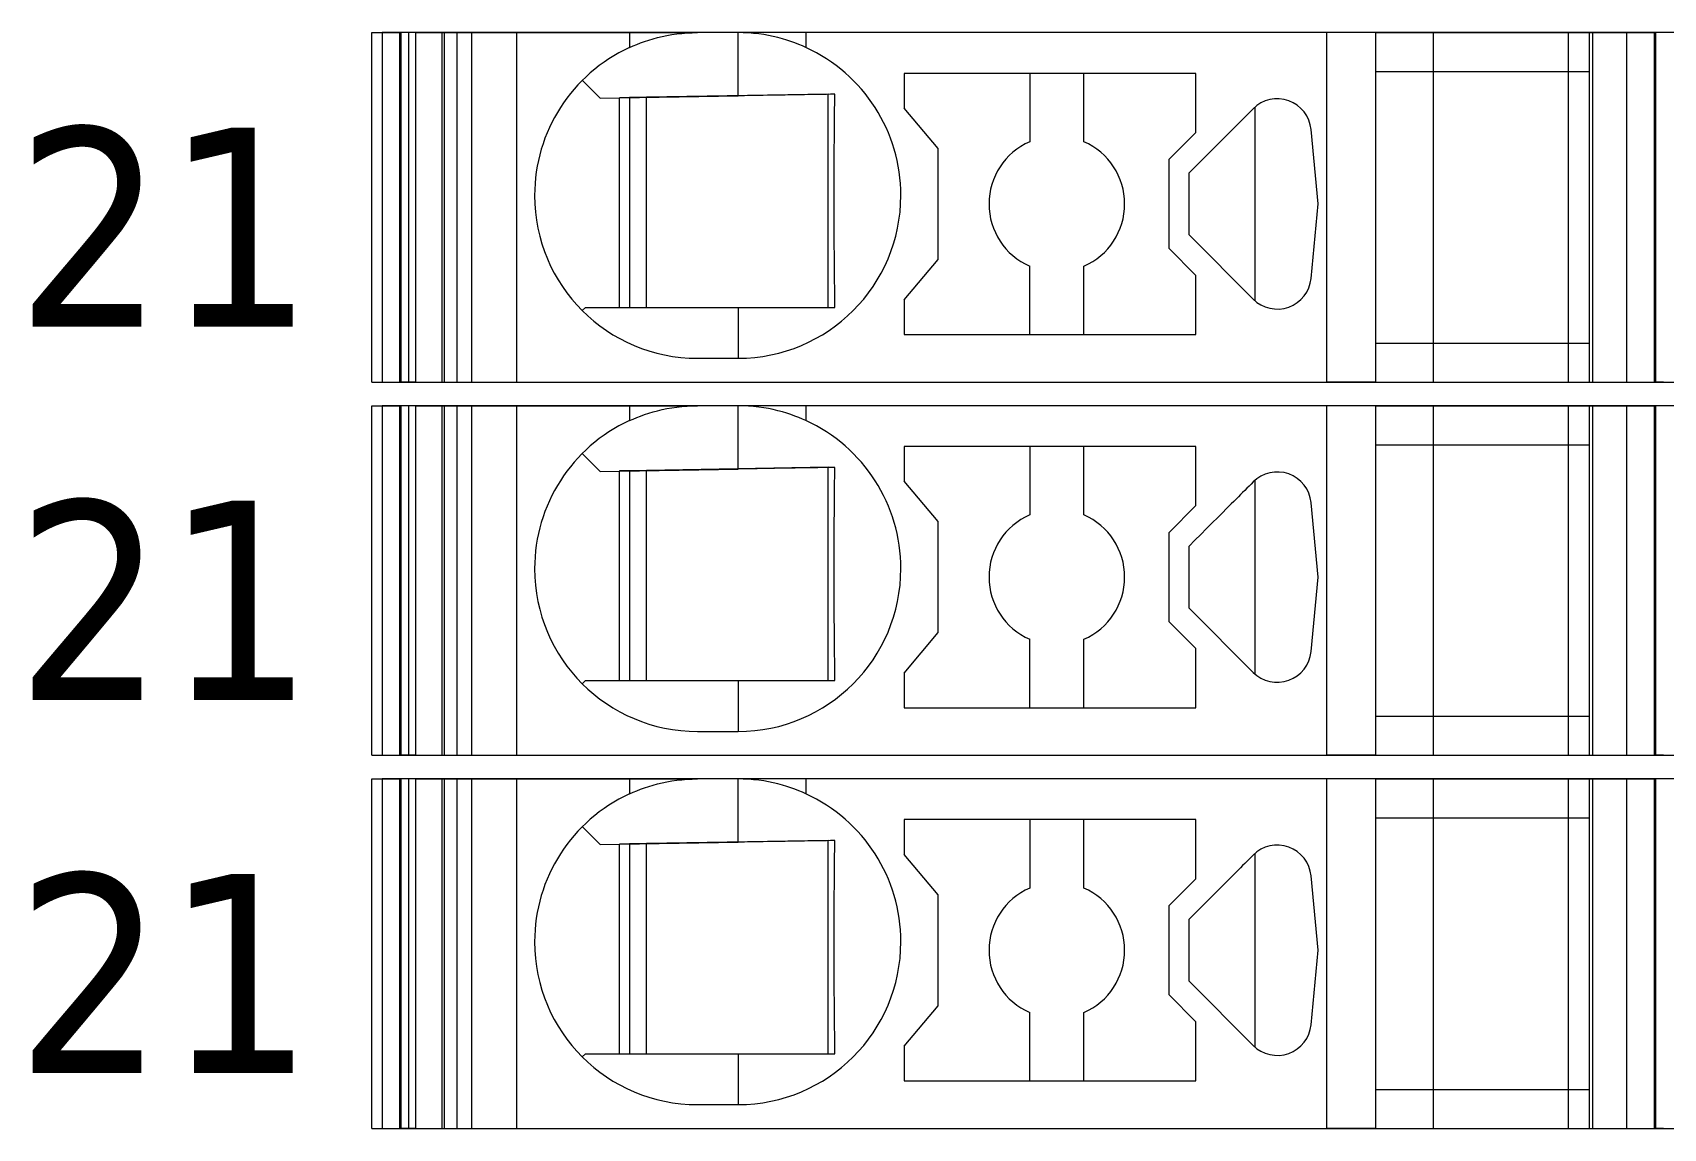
# Model space of a CAD drawing. Header units: millimetres. Extents: x 0 to 2100, y 0 to 1485.
# Drawn here: x 1216.85 to 1240.89, y 656.85 to 673 of the extents above; entities that cross this region are included whole.
import ezdxf
from ezdxf.enums import TextEntityAlignment as Align

# ---------------------------------------------------------------- set-up
doc = ezdxf.new("R2010")
doc.units = ezdxf.units.MM
for name, color, linetype, lineweight in [('EPLAN309', 5, 'Continuous', 5), ('EPLAN493', 5, 'Continuous', 5), ('MAIN-1', 7, 'Continuous', 5), ('MAIN-2', 7, 'Continuous', 5)]:
    doc.layers.add(name, color=color, linetype=linetype, lineweight=lineweight)
doc.styles.add('Tahoma', font='')
doc.styles.get('Tahoma').set_extended_font_data('Tahoma')

# ---------------------------------------------------------------- blocks, each defined once
blk = doc.blocks.new('EPLSYM_LibrarySPECIAL_Symbol12_Variant0_Placement8_23')
at = {"layer": 'EPLAN309', "lineweight": 13, "ltscale": 20}
blk.add_lwpolyline([(0, -5.15), (68.15, -5.15), (68.15, 0), (0, 0)], close=True, dxfattribs=at)
at = {"layer": 'EPLAN493', "color": 5, "style": 'Tahoma'}
blk.add_attdef('17_20450', text='', height=2.93475, dxfattribs=at).set_placement((0, -27.293475), align=Align.MIDDLE_RIGHT)
blk = doc.blocks.new('EPLSYM_LibrarySPECIAL_Symbol12_Variant0_Placement8_24')
at = {"layer": 'EPLAN309', "lineweight": 13, "ltscale": 20}
blk.add_lwpolyline([(0, -5.15), (68.15, -5.15), (68.15, 0), (0, 0)], close=True, dxfattribs=at)
at = {"layer": 'EPLAN493', "color": 5, "style": 'Tahoma'}
blk.add_attdef('17_20450', text='', height=2.93475, dxfattribs=at).set_placement((0, -27.293475), align=Align.MIDDLE_RIGHT)
blk = doc.blocks.new('EPLSYM_LibrarySPECIAL_Symbol12_Variant0_Placement8_25')
at = {"layer": 'EPLAN309', "lineweight": 13, "ltscale": 20}
blk.add_lwpolyline([(0, -5.15), (68.15, -5.15), (68.15, 0), (0, 0)], close=True, dxfattribs=at)
at = {"layer": 'EPLAN493', "color": 5, "style": 'Tahoma'}
blk.add_attdef('17_20450', text='', height=2.93475, dxfattribs=at).set_placement((0, -27.293475), align=Align.MIDDLE_RIGHT)

msp = doc.modelspace()

# ---------------------------------------------------------------- linework, layer by layer
at = {"layer": 'MAIN-1'}
for p, q in [((1221.85, 673), (1222.284, 673)), ((1221.85, 667.85), (1221.85, 673)), ((1222.393, 673), (1222.284, 673)), ((1222.284, 667.85), (1222.284, 673)), ((1222.501, 673), (1222.393, 673)), ((1222.393, 667.85), (1222.393, 673)), ((1222.501, 673), (1225.65, 673)), ((1222.501, 667.85), (1222.501, 673)), ((1225.65, 673), (1226.65, 673)), ((1225.65, 673), (1225.65, 672.782)), ((1225.65, 672.782), (1225.702, 672.805)), ((1225.702, 672.805), (1225.756, 672.827)), ((1225.756, 672.827), (1225.813, 672.849)), ((1225.813, 672.849), (1225.872, 672.87)), ((1225.872, 672.87), (1225.933, 672.89)), ((1225.933, 672.89), (1225.997, 672.909)), ((1225.997, 672.909), (1226.063, 672.927)), ((1226.063, 672.927), (1226.131, 672.943)), ((1226.131, 672.943), (1226.201, 672.958)), ((1226.201, 672.958), (1226.272, 672.97)), ((1226.272, 672.97), (1226.346, 672.981)), ((1226.346, 672.981), (1226.421, 672.989)), ((1226.421, 672.989), (1226.497, 672.995)), ((1226.497, 672.995), (1226.573, 672.999)), ((1226.573, 672.999), (1226.65, 673)), ((1227.25, 673), (1226.65, 673)), ((1227.327, 672.999), (1227.25, 673)), ((1228.25, 673), (1227.25, 673)), ((1227.25, 672.068), (1227.25, 673)), ((1227.403, 672.995), (1227.327, 672.999)), ((1227.479, 672.989), (1227.403, 672.995)), ((1227.554, 672.981), (1227.479, 672.989)), ((1227.628, 672.97), (1227.554, 672.981)), ((1227.699, 672.958), (1227.628, 672.97)), ((1227.769, 672.943), (1227.699, 672.958)), ((1227.837, 672.927), (1227.769, 672.943)), ((1227.903, 672.909), (1227.837, 672.927)), ((1227.967, 672.89), (1227.903, 672.909)), ((1228.028, 672.87), (1227.967, 672.89)), ((1228.087, 672.849), (1228.028, 672.87)), ((1228.144, 672.827), (1228.087, 672.849)), ((1228.198, 672.805), (1228.144, 672.827)), ((1228.25, 672.782), (1228.198, 672.805)), ((1235.932, 673), (1228.25, 673)), ((1228.25, 673), (1228.25, 672.782)), ((1236.65, 673), (1235.932, 673)), ((1235.932, 667.85), (1235.932, 673)), ((1236.65, 673), (1239.8, 673)), ((1236.65, 673), (1236.65, 667.85)), ((1239.8, 673), (1240.35, 673)), ((1239.8, 673), (1239.8, 667.85)), ((1240.35, 673), (1240.784, 673)), ((1240.35, 673), (1240.35, 667.85)), ((1240.893, 673), (1240.784, 673)), ((1240.784, 667.85), (1240.784, 673)), ((1229.7, 672.4), (1229.7, 671.889)), ((1234, 672.4), (1229.7, 672.4)), ((1231.55, 672.4), (1231.55, 671.392)), ((1232.35, 671.392), (1232.35, 672.4)), ((1234, 671.529), (1234, 672.4)), ((1236.65, 672.425), (1239.8, 672.425)), ((1224.953, 672.297), (1225.217, 672.033)), ((1225.217, 672.033), (1227.25, 672.068)), ((1227.345, 672.07), (1227.25, 672.068)), ((1227.438, 672.071), (1227.345, 672.07)), ((1227.53, 672.073), (1227.438, 672.071)), ((1227.618, 672.075), (1227.53, 672.073)), ((1227.703, 672.076), (1227.618, 672.075)), ((1227.786, 672.077), (1227.703, 672.076)), ((1227.865, 672.079), (1227.786, 672.077)), ((1227.943, 672.08), (1227.865, 672.079)), ((1228.017, 672.081), (1227.943, 672.08)), ((1228.09, 672.082), (1228.017, 672.081)), ((1228.16, 672.084), (1228.09, 672.082)), ((1228.229, 672.085), (1228.16, 672.084)), ((1228.297, 672.086), (1228.229, 672.085)), ((1228.363, 672.087), (1228.297, 672.086)), ((1228.428, 672.088), (1228.363, 672.087)), ((1228.491, 672.089), (1228.428, 672.088)), ((1228.554, 672.09), (1228.491, 672.089)), ((1228.615, 672.091), (1228.554, 672.09)), ((1228.579, 668.95), (1228.579, 672.091)), ((1228.676, 672.092), (1228.615, 672.091)), ((1228.676, 672.022), (1228.676, 672.092)), ((1225.5, 668.95), (1225.5, 672.038)), ((1225.65, 672.04), (1225.65, 668.95)), ((1225.9, 668.95), (1225.9, 672.045)), ((1228.673, 671.803), (1228.674, 671.877)), ((1228.674, 671.877), (1228.675, 671.95)), ((1228.675, 671.95), (1228.676, 672.022)), ((1230.2, 671.293), (1229.7, 671.889)), ((1234.815, 671.847), (1234.784, 671.816)), ((1234.846, 671.879), (1234.815, 671.847)), ((1234.867, 671.898), (1234.867, 669.052)), ((1228.671, 671.57), (1228.672, 671.649)), ((1228.672, 671.649), (1228.673, 671.727)), ((1228.673, 671.727), (1228.673, 671.803)), ((1234.558, 671.59), (1234.521, 671.553)), ((1234.594, 671.626), (1234.558, 671.59)), ((1234.627, 671.659), (1234.594, 671.626)), ((1234.658, 671.691), (1234.627, 671.659)), ((1234.69, 671.722), (1234.658, 671.691)), ((1234.721, 671.753), (1234.69, 671.722)), ((1234.752, 671.785), (1234.721, 671.753)), ((1234.784, 671.816), (1234.752, 671.785)), ((1228.669, 671.317), (1228.67, 671.404)), ((1228.67, 671.488), (1228.671, 671.57)), ((1228.67, 671.404), (1228.67, 671.488)), ((1233.6, 671.129), (1234, 671.529)), ((1234.323, 671.356), (1234.242, 671.274)), ((1234.402, 671.434), (1234.323, 671.356)), ((1234.443, 671.475), (1234.402, 671.434)), ((1234.483, 671.515), (1234.443, 671.475)), ((1234.521, 671.553), (1234.483, 671.515)), ((1235.802, 670.475), (1235.698, 671.572)), ((1228.668, 671.132), (1228.669, 671.226)), ((1228.668, 671.034), (1228.668, 671.132)), ((1228.669, 671.226), (1228.669, 671.317)), ((1230.2, 669.657), (1230.2, 671.293)), ((1233.6, 671.129), (1233.6, 669.821)), ((1234.072, 671.104), (1233.986, 671.018)), ((1234.158, 671.19), (1234.072, 671.104)), ((1234.242, 671.274), (1234.158, 671.19)), ((1228.667, 670.931), (1228.668, 671.034)), ((1228.667, 670.824), (1228.667, 670.931)), ((1233.986, 671.018), (1233.9, 670.932)), ((1233.9, 670.802), (1233.9, 670.932)), ((1228.667, 670.713), (1228.667, 670.824)), ((1228.667, 670.6), (1228.667, 670.713)), ((1233.9, 670.671), (1233.9, 670.802)), ((1233.9, 670.54), (1233.9, 670.671)), ((1228.667, 670.479), (1228.667, 670.6)), ((1228.667, 670.361), (1228.667, 670.479)), ((1233.9, 670.41), (1233.9, 670.54)), ((1233.9, 670.279), (1233.9, 670.41)), ((1235.698, 669.378), (1235.802, 670.475)), ((1228.667, 670.247), (1228.667, 670.361)), ((1228.668, 670.138), (1228.667, 670.247)), ((1233.9, 670.148), (1233.9, 670.279)), ((1233.9, 670.018), (1233.9, 670.148)), ((1228.668, 670.034), (1228.668, 670.138)), ((1228.669, 669.934), (1228.668, 670.034)), ((1228.669, 669.839), (1228.669, 669.934)), ((1233.9, 670.018), (1234.846, 669.071)), ((1228.67, 669.748), (1228.669, 669.839)), ((1228.671, 669.659), (1228.67, 669.748)), ((1234, 669.421), (1233.6, 669.821)), ((1228.672, 669.573), (1228.671, 669.659)), ((1228.672, 669.49), (1228.672, 669.573)), ((1228.673, 669.408), (1228.672, 669.49)), ((1229.7, 669.061), (1230.2, 669.657)), ((1231.55, 668.55), (1231.55, 669.558)), ((1232.35, 668.55), (1232.35, 669.558)), ((1234, 668.55), (1234, 669.421)), ((1228.674, 669.329), (1228.673, 669.408)), ((1228.675, 669.25), (1228.674, 669.329)), ((1228.676, 669.174), (1228.675, 669.25)), ((1225, 668.95), (1224.953, 668.903)), ((1225, 668.95), (1227.25, 668.95)), ((1227.25, 668.95), (1227.342, 668.95)), ((1227.25, 668.95), (1227.25, 668.2)), ((1227.342, 668.95), (1227.433, 668.95)), ((1227.433, 668.95), (1227.523, 668.95)), ((1227.523, 668.95), (1227.61, 668.95)), ((1227.61, 668.95), (1227.695, 668.95)), ((1227.695, 668.95), (1227.778, 668.95)), ((1227.778, 668.95), (1227.858, 668.95)), ((1227.858, 668.95), (1227.936, 668.95)), ((1227.936, 668.95), (1228.011, 668.95)), ((1228.011, 668.95), (1228.085, 668.95)), ((1228.085, 668.95), (1228.157, 668.95)), ((1228.157, 668.95), (1228.226, 668.95)), ((1228.226, 668.95), (1228.295, 668.95)), ((1228.295, 668.95), (1228.361, 668.95)), ((1228.361, 668.95), (1228.427, 668.95)), ((1228.427, 668.95), (1228.491, 668.95)), ((1228.491, 668.95), (1228.555, 668.95)), ((1228.555, 668.95), (1228.617, 668.95)), ((1228.617, 668.95), (1228.678, 668.95)), ((1228.676, 669.098), (1228.676, 669.174)), ((1228.677, 669.024), (1228.676, 669.098)), ((1228.678, 668.95), (1228.677, 669.024)), ((1229.7, 669.061), (1229.7, 668.55)), ((1229.7, 668.55), (1234, 668.55)), ((1236.65, 668.425), (1239.8, 668.425)), ((1226.65, 668.2), (1227.25, 668.2)), ((1221.85, 667.85), (1222.284, 667.85)), ((1222.393, 667.85), (1222.284, 667.85)), ((1222.501, 667.85), (1222.393, 667.85)), ((1222.501, 667.85), (1235.932, 667.85)), ((1236.65, 667.85), (1235.932, 667.85)), ((1236.65, 667.85), (1239.8, 667.85)), ((1239.8, 667.85), (1240.35, 667.85)), ((1240.35, 667.85), (1240.784, 667.85)), ((1240.893, 667.85), (1240.784, 667.85)), ((1221.85, 667.5), (1222.284, 667.5)), ((1221.85, 662.35), (1221.85, 667.5)), ((1222.393, 667.5), (1222.284, 667.5)), ((1222.284, 662.35), (1222.284, 667.5)), ((1222.501, 667.5), (1222.393, 667.5)), ((1222.393, 662.35), (1222.393, 667.5)), ((1222.501, 667.5), (1225.65, 667.5)), ((1222.501, 662.35), (1222.501, 667.5)), ((1225.65, 667.5), (1226.65, 667.5)), ((1225.65, 667.5), (1225.65, 667.282)), ((1226.497, 667.495), (1226.573, 667.499)), ((1226.573, 667.499), (1226.65, 667.5)), ((1227.25, 667.5), (1226.65, 667.5)), ((1227.327, 667.499), (1227.25, 667.5)), ((1228.25, 667.5), (1227.25, 667.5)), ((1227.25, 666.568), (1227.25, 667.5)), ((1227.403, 667.495), (1227.327, 667.499)), ((1235.932, 667.5), (1228.25, 667.5)), ((1228.25, 667.5), (1228.25, 667.282)), ((1236.65, 667.5), (1235.932, 667.5)), ((1235.932, 662.35), (1235.932, 667.5)), ((1236.65, 667.5), (1239.8, 667.5)), ((1236.65, 667.5), (1236.65, 662.35)), ((1239.8, 667.5), (1240.35, 667.5)), ((1239.8, 667.5), (1239.8, 662.35)), ((1240.35, 667.5), (1240.784, 667.5)), ((1240.35, 667.5), (1240.35, 662.35)), ((1240.893, 667.5), (1240.784, 667.5)), ((1240.784, 662.35), (1240.784, 667.5)), ((1225.65, 667.282), (1225.702, 667.305)), ((1225.702, 667.305), (1225.756, 667.327)), ((1225.756, 667.327), (1225.813, 667.349)), ((1225.813, 667.349), (1225.872, 667.37)), ((1225.872, 667.37), (1225.933, 667.39)), ((1225.933, 667.39), (1225.997, 667.409)), ((1225.997, 667.409), (1226.063, 667.427)), ((1226.063, 667.427), (1226.131, 667.443)), ((1226.131, 667.443), (1226.201, 667.458)), ((1226.201, 667.458), (1226.272, 667.47)), ((1226.272, 667.47), (1226.346, 667.481)), ((1226.346, 667.481), (1226.421, 667.489)), ((1226.421, 667.489), (1226.497, 667.495)), ((1227.479, 667.489), (1227.403, 667.495)), ((1227.554, 667.481), (1227.479, 667.489)), ((1227.628, 667.47), (1227.554, 667.481)), ((1227.699, 667.458), (1227.628, 667.47)), ((1227.769, 667.443), (1227.699, 667.458)), ((1227.837, 667.427), (1227.769, 667.443)), ((1227.903, 667.409), (1227.837, 667.427)), ((1227.967, 667.39), (1227.903, 667.409)), ((1228.028, 667.37), (1227.967, 667.39)), ((1228.087, 667.349), (1228.028, 667.37)), ((1228.144, 667.327), (1228.087, 667.349)), ((1228.198, 667.305), (1228.144, 667.327)), ((1228.25, 667.282), (1228.198, 667.305)), ((1224.953, 666.797), (1225.217, 666.533)), ((1229.7, 666.9), (1229.7, 666.389)), ((1234, 666.9), (1229.7, 666.9)), ((1231.55, 666.9), (1231.55, 665.892)), ((1232.35, 665.892), (1232.35, 666.9)), ((1234, 666.029), (1234, 666.9)), ((1236.65, 666.925), (1239.8, 666.925)), ((1225.217, 666.533), (1227.25, 666.568)), ((1225.5, 663.45), (1225.5, 666.538)), ((1225.65, 666.54), (1225.65, 663.45)), ((1225.9, 663.45), (1225.9, 666.545)), ((1227.345, 666.57), (1227.25, 666.568)), ((1227.438, 666.571), (1227.345, 666.57)), ((1227.53, 666.573), (1227.438, 666.571)), ((1227.618, 666.575), (1227.53, 666.573)), ((1227.703, 666.576), (1227.618, 666.575)), ((1227.786, 666.577), (1227.703, 666.576)), ((1227.865, 666.579), (1227.786, 666.577)), ((1227.943, 666.58), (1227.865, 666.579)), ((1228.017, 666.581), (1227.943, 666.58)), ((1228.09, 666.582), (1228.017, 666.581)), ((1228.16, 666.584), (1228.09, 666.582)), ((1228.229, 666.585), (1228.16, 666.584)), ((1228.297, 666.586), (1228.229, 666.585)), ((1228.363, 666.587), (1228.297, 666.586)), ((1228.428, 666.588), (1228.363, 666.587)), ((1228.491, 666.589), (1228.428, 666.588)), ((1228.554, 666.59), (1228.491, 666.589)), ((1228.615, 666.591), (1228.554, 666.59)), ((1228.579, 663.45), (1228.579, 666.591)), ((1228.676, 666.592), (1228.615, 666.591)), ((1228.676, 666.522), (1228.676, 666.592)), ((1228.673, 666.303), (1228.674, 666.377)), ((1228.673, 666.227), (1228.673, 666.303)), ((1228.674, 666.377), (1228.675, 666.45)), ((1228.675, 666.45), (1228.676, 666.522)), ((1230.2, 665.793), (1229.7, 666.389)), ((1234.784, 666.316), (1234.752, 666.285)), ((1234.815, 666.347), (1234.784, 666.316)), ((1234.846, 666.379), (1234.815, 666.347)), ((1234.867, 666.398), (1234.867, 663.552)), ((1228.67, 665.988), (1228.671, 666.07)), ((1228.671, 666.07), (1228.672, 666.149)), ((1228.672, 666.149), (1228.673, 666.227)), ((1234.521, 666.053), (1234.483, 666.015)), ((1234.558, 666.09), (1234.521, 666.053)), ((1234.594, 666.126), (1234.558, 666.09)), ((1234.627, 666.159), (1234.594, 666.126)), ((1234.658, 666.191), (1234.627, 666.159)), ((1234.69, 666.222), (1234.658, 666.191)), ((1234.721, 666.253), (1234.69, 666.222)), ((1234.752, 666.285), (1234.721, 666.253)), ((1235.802, 664.975), (1235.698, 666.072)), ((1228.669, 665.817), (1228.67, 665.904)), ((1228.669, 665.726), (1228.669, 665.817)), ((1228.67, 665.904), (1228.67, 665.988)), ((1233.6, 665.629), (1234, 666.029)), ((1234.323, 665.856), (1234.242, 665.774)), ((1234.402, 665.934), (1234.323, 665.856)), ((1234.443, 665.975), (1234.402, 665.934)), ((1234.483, 666.015), (1234.443, 665.975)), ((1228.668, 665.632), (1228.669, 665.726)), ((1228.668, 665.534), (1228.668, 665.632)), ((1230.2, 664.157), (1230.2, 665.793)), ((1233.6, 665.629), (1233.6, 664.321)), ((1234.072, 665.604), (1233.986, 665.518)), ((1234.158, 665.69), (1234.072, 665.604)), ((1234.242, 665.774), (1234.158, 665.69)), ((1228.667, 665.431), (1228.668, 665.534)), ((1228.667, 665.324), (1228.667, 665.431)), ((1233.986, 665.518), (1233.9, 665.432)), ((1233.9, 665.302), (1233.9, 665.432)), ((1228.667, 665.213), (1228.667, 665.324)), ((1228.667, 665.1), (1228.667, 665.213)), ((1228.667, 664.979), (1228.667, 665.1)), ((1233.9, 665.171), (1233.9, 665.302)), ((1233.9, 665.04), (1233.9, 665.171)), ((1228.667, 664.861), (1228.667, 664.979)), ((1228.667, 664.747), (1228.667, 664.861)), ((1233.9, 664.91), (1233.9, 665.04)), ((1233.9, 664.779), (1233.9, 664.91)), ((1235.698, 663.878), (1235.802, 664.975)), ((1228.668, 664.638), (1228.667, 664.747)), ((1228.668, 664.534), (1228.668, 664.638)), ((1233.9, 664.648), (1233.9, 664.779)), ((1233.9, 664.518), (1233.9, 664.648)), ((1228.669, 664.434), (1228.668, 664.534)), ((1228.669, 664.339), (1228.669, 664.434)), ((1233.9, 664.518), (1234.846, 663.571)), ((1228.67, 664.248), (1228.669, 664.339)), ((1228.671, 664.159), (1228.67, 664.248)), ((1228.672, 664.073), (1228.671, 664.159)), ((1229.7, 663.561), (1230.2, 664.157)), ((1234, 663.921), (1233.6, 664.321)), ((1228.672, 663.99), (1228.672, 664.073)), ((1228.673, 663.908), (1228.672, 663.99)), ((1228.674, 663.829), (1228.673, 663.908)), ((1231.55, 663.05), (1231.55, 664.058)), ((1232.35, 663.05), (1232.35, 664.058)), ((1234, 663.05), (1234, 663.921)), ((1228.675, 663.75), (1228.674, 663.829)), ((1228.676, 663.674), (1228.675, 663.75)), ((1228.676, 663.598), (1228.676, 663.674)), ((1225, 663.45), (1224.953, 663.403)), ((1225, 663.45), (1227.25, 663.45)), ((1227.25, 663.45), (1227.342, 663.45)), ((1227.25, 663.45), (1227.25, 662.7)), ((1227.342, 663.45), (1227.433, 663.45)), ((1227.433, 663.45), (1227.523, 663.45)), ((1227.523, 663.45), (1227.61, 663.45)), ((1227.61, 663.45), (1227.695, 663.45)), ((1227.695, 663.45), (1227.778, 663.45)), ((1227.778, 663.45), (1227.858, 663.45)), ((1227.858, 663.45), (1227.936, 663.45)), ((1227.936, 663.45), (1228.011, 663.45)), ((1228.011, 663.45), (1228.085, 663.45)), ((1228.085, 663.45), (1228.157, 663.45)), ((1228.157, 663.45), (1228.226, 663.45)), ((1228.226, 663.45), (1228.295, 663.45)), ((1228.295, 663.45), (1228.361, 663.45)), ((1228.361, 663.45), (1228.427, 663.45)), ((1228.427, 663.45), (1228.491, 663.45)), ((1228.491, 663.45), (1228.555, 663.45)), ((1228.555, 663.45), (1228.617, 663.45)), ((1228.617, 663.45), (1228.678, 663.45)), ((1228.677, 663.524), (1228.676, 663.598)), ((1228.678, 663.45), (1228.677, 663.524)), ((1229.7, 663.561), (1229.7, 663.05)), ((1229.7, 663.05), (1234, 663.05)), ((1226.65, 662.7), (1227.25, 662.7)), ((1236.65, 662.925), (1239.8, 662.925)), ((1221.85, 662.35), (1222.284, 662.35)), ((1222.393, 662.35), (1222.284, 662.35)), ((1222.501, 662.35), (1222.393, 662.35)), ((1222.501, 662.35), (1235.932, 662.35)), ((1236.65, 662.35), (1235.932, 662.35)), ((1236.65, 662.35), (1239.8, 662.35)), ((1239.8, 662.35), (1240.35, 662.35)), ((1240.35, 662.35), (1240.784, 662.35)), ((1240.893, 662.35), (1240.784, 662.35)), ((1221.85, 662), (1222.284, 662)), ((1221.85, 656.85), (1221.85, 662)), ((1222.393, 662), (1222.284, 662)), ((1222.284, 656.85), (1222.284, 662)), ((1222.501, 662), (1222.393, 662)), ((1222.393, 656.85), (1222.393, 662)), ((1222.501, 662), (1225.65, 662)), ((1222.501, 656.85), (1222.501, 662)), ((1225.65, 662), (1226.65, 662)), ((1225.65, 662), (1225.65, 661.782)), ((1226.201, 661.958), (1226.272, 661.97)), ((1226.272, 661.97), (1226.346, 661.981)), ((1226.346, 661.981), (1226.421, 661.989)), ((1226.421, 661.989), (1226.497, 661.995)), ((1226.497, 661.995), (1226.573, 661.999)), ((1226.573, 661.999), (1226.65, 662)), ((1227.25, 662), (1226.65, 662)), ((1227.327, 661.999), (1227.25, 662)), ((1228.25, 662), (1227.25, 662)), ((1227.25, 661.068), (1227.25, 662)), ((1227.403, 661.995), (1227.327, 661.999)), ((1227.479, 661.989), (1227.403, 661.995)), ((1227.554, 661.981), (1227.479, 661.989)), ((1227.628, 661.97), (1227.554, 661.981)), ((1227.699, 661.958), (1227.628, 661.97)), ((1235.932, 662), (1228.25, 662)), ((1228.25, 662), (1228.25, 661.782)), ((1236.65, 662), (1235.932, 662)), ((1235.932, 656.85), (1235.932, 662)), ((1236.65, 662), (1239.8, 662)), ((1236.65, 662), (1236.65, 656.85)), ((1239.8, 662), (1240.35, 662)), ((1239.8, 662), (1239.8, 656.85)), ((1240.35, 662), (1240.784, 662)), ((1240.35, 662), (1240.35, 656.85)), ((1240.893, 662), (1240.784, 662)), ((1240.784, 656.85), (1240.784, 662)), ((1225.65, 661.782), (1225.702, 661.805)), ((1225.702, 661.805), (1225.756, 661.827)), ((1225.756, 661.827), (1225.813, 661.849)), ((1225.813, 661.849), (1225.872, 661.87)), ((1225.872, 661.87), (1225.933, 661.89)), ((1225.933, 661.89), (1225.997, 661.909)), ((1225.997, 661.909), (1226.063, 661.927)), ((1226.063, 661.927), (1226.131, 661.943)), ((1226.131, 661.943), (1226.201, 661.958)), ((1227.769, 661.943), (1227.699, 661.958)), ((1227.837, 661.927), (1227.769, 661.943)), ((1227.903, 661.909), (1227.837, 661.927)), ((1227.967, 661.89), (1227.903, 661.909)), ((1228.028, 661.87), (1227.967, 661.89)), ((1228.087, 661.849), (1228.028, 661.87)), ((1228.144, 661.827), (1228.087, 661.849)), ((1228.198, 661.805), (1228.144, 661.827)), ((1228.25, 661.782), (1228.198, 661.805)), ((1224.953, 661.297), (1225.217, 661.033)), ((1229.7, 661.4), (1229.7, 660.889)), ((1234, 661.4), (1229.7, 661.4)), ((1231.55, 661.4), (1231.55, 660.392)), ((1232.35, 660.392), (1232.35, 661.4)), ((1234, 660.529), (1234, 661.4)), ((1236.65, 661.425), (1239.8, 661.425)), ((1225.217, 661.033), (1227.25, 661.068)), ((1225.5, 657.95), (1225.5, 661.038)), ((1225.65, 661.04), (1225.65, 657.95)), ((1225.9, 657.95), (1225.9, 661.045)), ((1227.345, 661.07), (1227.25, 661.068)), ((1227.438, 661.071), (1227.345, 661.07)), ((1227.53, 661.073), (1227.438, 661.071)), ((1227.618, 661.075), (1227.53, 661.073)), ((1227.703, 661.076), (1227.618, 661.075)), ((1227.786, 661.077), (1227.703, 661.076)), ((1227.865, 661.079), (1227.786, 661.077)), ((1227.943, 661.08), (1227.865, 661.079)), ((1228.017, 661.081), (1227.943, 661.08)), ((1228.09, 661.082), (1228.017, 661.081)), ((1228.16, 661.084), (1228.09, 661.082)), ((1228.229, 661.085), (1228.16, 661.084)), ((1228.297, 661.086), (1228.229, 661.085)), ((1228.363, 661.087), (1228.297, 661.086)), ((1228.428, 661.088), (1228.363, 661.087)), ((1228.491, 661.089), (1228.428, 661.088)), ((1228.554, 661.09), (1228.491, 661.089)), ((1228.615, 661.091), (1228.554, 661.09)), ((1228.579, 657.95), (1228.579, 661.091)), ((1228.676, 661.092), (1228.615, 661.091)), ((1228.675, 660.95), (1228.676, 661.022)), ((1228.676, 661.022), (1228.676, 661.092)), ((1228.673, 660.803), (1228.674, 660.877)), ((1228.673, 660.727), (1228.673, 660.803)), ((1228.674, 660.877), (1228.675, 660.95)), ((1230.2, 660.293), (1229.7, 660.889)), ((1234.752, 660.785), (1234.721, 660.753)), ((1234.784, 660.816), (1234.752, 660.785)), ((1234.815, 660.847), (1234.784, 660.816)), ((1234.846, 660.879), (1234.815, 660.847)), ((1234.867, 660.898), (1234.867, 658.052)), ((1228.67, 660.488), (1228.671, 660.57)), ((1228.671, 660.57), (1228.672, 660.649)), ((1228.672, 660.649), (1228.673, 660.727)), ((1233.6, 660.129), (1234, 660.529)), ((1234.521, 660.553), (1234.483, 660.515)), ((1234.558, 660.59), (1234.521, 660.553)), ((1234.594, 660.626), (1234.558, 660.59)), ((1234.627, 660.659), (1234.594, 660.626)), ((1234.658, 660.691), (1234.627, 660.659)), ((1234.69, 660.722), (1234.658, 660.691)), ((1234.721, 660.753), (1234.69, 660.722)), ((1235.802, 659.475), (1235.698, 660.572)), ((1228.669, 660.317), (1228.67, 660.404)), ((1228.669, 660.226), (1228.669, 660.317)), ((1228.67, 660.404), (1228.67, 660.488)), ((1230.2, 658.657), (1230.2, 660.293)), ((1234.323, 660.356), (1234.242, 660.274)), ((1234.402, 660.434), (1234.323, 660.356)), ((1234.443, 660.475), (1234.402, 660.434)), ((1234.483, 660.515), (1234.443, 660.475)), ((1228.668, 660.132), (1228.669, 660.226)), ((1228.668, 660.034), (1228.668, 660.132)), ((1233.6, 660.129), (1233.6, 658.821)), ((1234.072, 660.104), (1233.986, 660.018)), ((1234.158, 660.19), (1234.072, 660.104)), ((1234.242, 660.274), (1234.158, 660.19)), ((1228.667, 659.931), (1228.668, 660.034)), ((1228.667, 659.824), (1228.667, 659.931)), ((1228.667, 659.713), (1228.667, 659.824)), ((1233.986, 660.018), (1233.9, 659.932)), ((1233.9, 659.802), (1233.9, 659.932)), ((1233.9, 659.671), (1233.9, 659.802)), ((1228.667, 659.6), (1228.667, 659.713)), ((1228.667, 659.479), (1228.667, 659.6)), ((1233.9, 659.54), (1233.9, 659.671)), ((1228.667, 659.361), (1228.667, 659.479)), ((1228.667, 659.247), (1228.667, 659.361)), ((1233.9, 659.41), (1233.9, 659.54)), ((1233.9, 659.279), (1233.9, 659.41)), ((1235.698, 658.378), (1235.802, 659.475)), ((1228.668, 659.138), (1228.667, 659.247)), ((1228.668, 659.034), (1228.668, 659.138)), ((1233.9, 659.148), (1233.9, 659.279)), ((1233.9, 659.018), (1233.9, 659.148)), ((1228.669, 658.934), (1228.668, 659.034)), ((1228.669, 658.839), (1228.669, 658.934)), ((1233.9, 659.018), (1234.846, 658.071)), ((1228.67, 658.748), (1228.669, 658.839)), ((1228.671, 658.659), (1228.67, 658.748)), ((1228.672, 658.573), (1228.671, 658.659)), ((1229.7, 658.061), (1230.2, 658.657)), ((1234, 658.421), (1233.6, 658.821)), ((1228.672, 658.49), (1228.672, 658.573)), ((1228.673, 658.408), (1228.672, 658.49)), ((1228.674, 658.329), (1228.673, 658.408)), ((1231.55, 657.55), (1231.55, 658.558)), ((1232.35, 657.55), (1232.35, 658.558)), ((1234, 657.55), (1234, 658.421)), ((1228.675, 658.25), (1228.674, 658.329)), ((1228.676, 658.174), (1228.675, 658.25)), ((1228.676, 658.098), (1228.676, 658.174)), ((1225, 657.95), (1224.953, 657.903)), ((1225, 657.95), (1227.25, 657.95)), ((1227.25, 657.95), (1227.342, 657.95)), ((1227.25, 657.95), (1227.25, 657.2)), ((1227.342, 657.95), (1227.433, 657.95)), ((1227.433, 657.95), (1227.523, 657.95)), ((1227.523, 657.95), (1227.61, 657.95)), ((1227.61, 657.95), (1227.695, 657.95)), ((1227.695, 657.95), (1227.778, 657.95)), ((1227.778, 657.95), (1227.858, 657.95)), ((1227.858, 657.95), (1227.936, 657.95)), ((1227.936, 657.95), (1228.011, 657.95)), ((1228.011, 657.95), (1228.085, 657.95)), ((1228.085, 657.95), (1228.157, 657.95)), ((1228.157, 657.95), (1228.226, 657.95)), ((1228.226, 657.95), (1228.295, 657.95)), ((1228.295, 657.95), (1228.361, 657.95)), ((1228.361, 657.95), (1228.427, 657.95)), ((1228.427, 657.95), (1228.491, 657.95)), ((1228.491, 657.95), (1228.555, 657.95)), ((1228.555, 657.95), (1228.617, 657.95)), ((1228.617, 657.95), (1228.678, 657.95)), ((1228.677, 658.024), (1228.676, 658.098)), ((1228.678, 657.95), (1228.677, 658.024)), ((1229.7, 658.061), (1229.7, 657.55)), ((1229.7, 657.55), (1234, 657.55)), ((1236.65, 657.425), (1239.8, 657.425)), ((1226.65, 657.2), (1227.25, 657.2)), ((1221.85, 656.85), (1222.284, 656.85)), ((1222.393, 656.85), (1222.284, 656.85)), ((1222.501, 656.85), (1222.393, 656.85)), ((1222.501, 656.85), (1235.932, 656.85)), ((1236.65, 656.85), (1235.932, 656.85)), ((1236.65, 656.85), (1239.8, 656.85)), ((1239.8, 656.85), (1240.35, 656.85)), ((1240.35, 656.85), (1240.784, 656.85)), ((1240.893, 656.85), (1240.784, 656.85))]:
    msp.add_line(p, q, dxfattribs=at)
for centre, radius, start, end in [((1226.65, 670.6), 2.4, 114.6244, 180), ((1227.25, 670.6), 2.4, 0, 65.3756), ((1235.2, 671.525), 0.5, 5.4404, 135), ((1231.95, 670.475), 1, 113.5782, 180), ((1231.95, 670.475), 1, 0, 66.4218), ((1226.65, 670.6), 2.4, 180, 270), ((1227.25, 670.6), 2.4, 270, 0), ((1231.95, 670.475), 1, 180, 246.4218), ((1231.95, 670.475), 1, 293.5782, 0), ((1235.2, 669.425), 0.5, 225, 354.5596), ((1226.65, 665.1), 2.4, 114.6244, 180), ((1227.25, 665.1), 2.4, 0, 65.3756), ((1235.2, 666.025), 0.5, 5.4404, 135), ((1231.95, 664.975), 1, 113.5782, 180), ((1231.95, 664.975), 1, 0, 66.4218), ((1226.65, 665.1), 2.4, 180, 270), ((1227.25, 665.1), 2.4, 270, 0), ((1231.95, 664.975), 1, 180, 246.4218), ((1231.95, 664.975), 1, 293.5782, 0), ((1235.2, 663.925), 0.5, 225, 354.5596), ((1226.65, 659.6), 2.4, 114.6244, 180), ((1227.25, 659.6), 2.4, 0, 65.3756), ((1235.2, 660.525), 0.5, 5.4404, 135), ((1231.95, 659.475), 1, 113.5782, 180), ((1231.95, 659.475), 1, 0, 66.4218), ((1226.65, 659.6), 2.4, 180, 270), ((1227.25, 659.6), 2.4, 270, 0), ((1231.95, 659.475), 1, 180, 246.4218), ((1231.95, 659.475), 1, 293.5782, 0), ((1235.2, 658.425), 0.5, 225, 354.5596)]:
    msp.add_arc(centre, radius, start, end, dxfattribs=at)
at = {"layer": 'MAIN-2'}
for p, q in [((1222.256, 673), (1222.256, 667.85)), ((1222.889, 667.85), (1222.889, 673)), ((1222.917, 673), (1222.917, 667.85)), ((1223.102, 673), (1223.102, 667.85)), ((1223.32, 673), (1223.32, 667.85)), ((1223.981, 673), (1223.981, 667.85)), ((1237.506, 667.85), (1237.506, 673)), ((1239.491, 673), (1239.491, 667.85)), ((1239.85, 673), (1239.85, 667.85)), ((1240.756, 673), (1240.756, 667.85)), ((1225.9, 672.053), (1228.579, 672.1)), ((1228.579, 672.1), (1228.676, 672.092)), ((1228.579, 672.091), (1228.579, 672.1)), ((1225.217, 672.033), (1225.5, 672.038)), ((1225.65, 672.042), (1225.5, 672.039)), ((1225.5, 672.039), (1225.5, 672.038)), ((1225.5, 672.038), (1225.5, 672.038)), ((1225.9, 672.048), (1225.65, 672.043)), ((1225.65, 672.042), (1225.65, 672.043)), ((1225.65, 672.042), (1225.65, 672.04)), ((1225.9, 672.048), (1225.9, 672.053)), ((1225.9, 672.045), (1225.9, 672.048)), ((1225.65, 668.95), (1225.65, 668.95)), ((1225.9, 668.95), (1225.9, 668.95)), ((1222.256, 667.5), (1222.256, 662.35)), ((1222.889, 662.35), (1222.889, 667.5)), ((1222.917, 667.5), (1222.917, 662.35)), ((1223.102, 667.5), (1223.102, 662.35)), ((1223.32, 667.5), (1223.32, 662.35)), ((1223.981, 667.5), (1223.981, 662.35)), ((1237.506, 662.35), (1237.506, 667.5)), ((1239.491, 667.5), (1239.491, 662.35)), ((1239.85, 667.5), (1239.85, 662.35)), ((1240.756, 667.5), (1240.756, 662.35)), ((1225.217, 666.533), (1225.5, 666.538)), ((1225.65, 666.542), (1225.5, 666.539)), ((1225.5, 666.539), (1225.5, 666.538)), ((1225.5, 666.538), (1225.5, 666.538)), ((1225.9, 666.548), (1225.65, 666.543)), ((1225.65, 666.542), (1225.65, 666.543)), ((1225.65, 666.542), (1225.65, 666.54)), ((1225.9, 666.553), (1228.579, 666.6)), ((1225.9, 666.548), (1225.9, 666.553)), ((1225.9, 666.545), (1225.9, 666.548)), ((1228.579, 666.6), (1228.676, 666.592)), ((1228.579, 666.591), (1228.579, 666.6)), ((1225.65, 663.45), (1225.65, 663.45)), ((1225.9, 663.45), (1225.9, 663.45)), ((1222.256, 662), (1222.256, 656.85)), ((1222.889, 656.85), (1222.889, 662)), ((1222.917, 662), (1222.917, 656.85)), ((1223.102, 662), (1223.102, 656.85)), ((1223.32, 662), (1223.32, 656.85)), ((1223.981, 662), (1223.981, 656.85)), ((1237.506, 656.85), (1237.506, 662)), ((1239.491, 662), (1239.491, 656.85)), ((1239.85, 662), (1239.85, 656.85)), ((1240.756, 662), (1240.756, 656.85)), ((1225.217, 661.033), (1225.5, 661.038)), ((1225.65, 661.042), (1225.5, 661.039)), ((1225.5, 661.039), (1225.5, 661.038)), ((1225.5, 661.038), (1225.5, 661.038)), ((1225.9, 661.048), (1225.65, 661.043)), ((1225.65, 661.042), (1225.65, 661.043)), ((1225.65, 661.042), (1225.65, 661.04)), ((1225.9, 661.053), (1228.579, 661.1)), ((1225.9, 661.048), (1225.9, 661.053)), ((1225.9, 661.045), (1225.9, 661.048)), ((1228.579, 661.1), (1228.676, 661.092)), ((1228.579, 661.091), (1228.579, 661.1)), ((1225.65, 657.95), (1225.65, 657.95)), ((1225.9, 657.95), (1225.9, 657.95))]:
    msp.add_line(p, q, dxfattribs=at)

# ---------------------------------------------------------------- block references
ref = msp.add_blockref('EPLSYM_LibrarySPECIAL_Symbol12_Variant0_Placement8_23', (1222, 673))
ref.add_attrib('17_20450', '21', dxfattribs={"layer": 'EPLAN493', "color": 5, "height": 2.9348, "style": 'Tahoma'}).set_placement((1221, 670.132), align=Align.MIDDLE_RIGHT)
ref = msp.add_blockref('EPLSYM_LibrarySPECIAL_Symbol12_Variant0_Placement8_24', (1222, 667.5))
ref.add_attrib('17_20450', '21', dxfattribs={"layer": 'EPLAN493', "color": 5, "height": 2.9348, "style": 'Tahoma'}).set_placement((1221, 664.632), align=Align.MIDDLE_RIGHT)
ref = msp.add_blockref('EPLSYM_LibrarySPECIAL_Symbol12_Variant0_Placement8_25', (1222, 662))
ref.add_attrib('17_20450', '21', dxfattribs={"layer": 'EPLAN493', "color": 5, "height": 2.9348, "style": 'Tahoma'}).set_placement((1221, 659.132), align=Align.MIDDLE_RIGHT)

doc.saveas('drawing.dxf')
